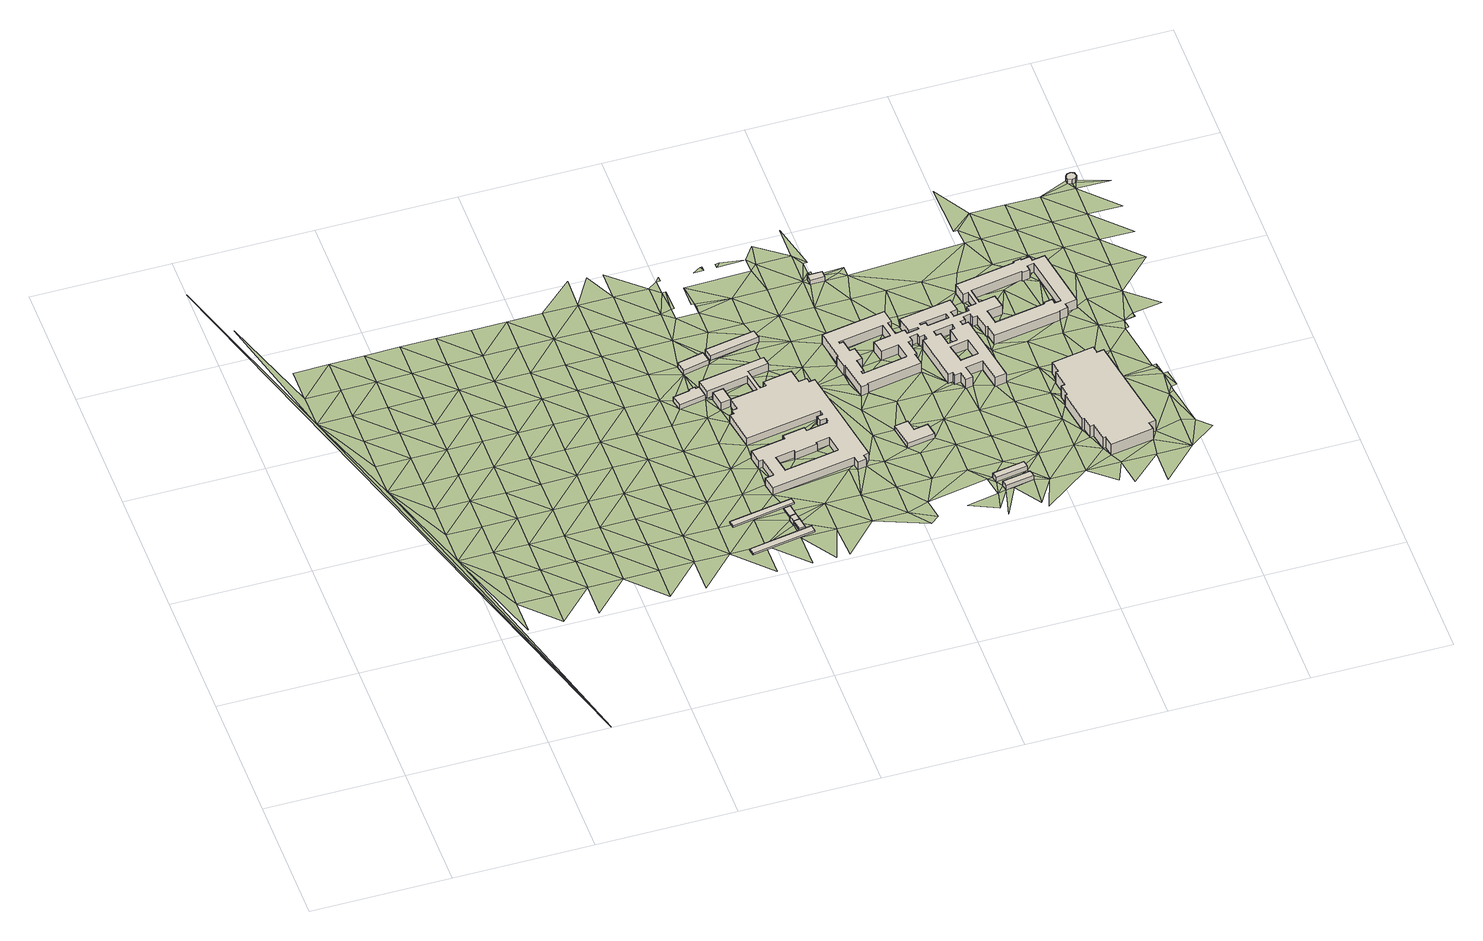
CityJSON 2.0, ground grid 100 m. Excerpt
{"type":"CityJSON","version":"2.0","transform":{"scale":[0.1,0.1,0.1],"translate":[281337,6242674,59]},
"CityObjects":{
"building1":{"type":"Building","attributes":{"osm_address":"Bellville Cape Town","osm_building":"roof","osm_building:levels":"1","osm_layer":"1","footprint":{"type":"Polygon"},"plus_code":"4FRW3J8Q+W2W","ground_height":61.33,"bottom_roof_height":64.13,"roof_height":65.63},"geometry":[{"type":"Solid","lod":"1","boundaries":[[[[0,1,2,3]],[[1,4,5,2]],[[4,6,7,5]],[[6,0,3,7]],[[3,2,5,7]],[[6,4,1,0]]]]}]},
"building2":{"type":"Building","attributes":{"osm_address":"Bellville Cape Town","osm_building":"roof","osm_building:levels":"1","osm_layer":"1","footprint":{"type":"Polygon"},"plus_code":"4FRW3J9Q+22V","ground_height":61.42,"bottom_roof_height":64.22,"roof_height":65.72},"geometry":[{"type":"Solid","lod":"1","boundaries":[[[[8,9,10,11]],[[9,12,13,10]],[[12,14,15,13]],[[14,8,11,15]],[[11,10,13,15]],[[14,12,9,8]]]]}]},
"building3":{"type":"Building","attributes":{"osm_building":"roof","osm_building:levels":"1","osm_layer":"1","footprint":{"type":"Polygon"},"plus_code":"4FRW3J8Q+X4J","ground_height":61.26,"bottom_roof_height":64.06,"roof_height":65.56},"geometry":[{"type":"Solid","lod":"1","boundaries":[[[[16,17,18,19,20]],[[17,21,22,18]],[[21,23,24,25,22]],[[23,16,20,19,25,24]],[[19,18,22,25]],[[23,21,17,16]]]]}]},
"building4":{"type":"Building","attributes":{"osm_building":"guardhouse","osm_building:levels":"1","footprint":{"type":"Polygon"},"plus_code":"4FRW3J9Q+242","ground_height":61.35,"building_height":4.1,"roof_height":65.45},"geometry":[{"type":"Solid","lod":"1","boundaries":[[[[26,27,28,20,29,30]],[[27,31,23,24,20,28]],[[31,32,33,34,24,23]],[[32,26,30,29,34,33]],[[29,20,24,34]],[[32,31,27,26]]]]}]},
"building5":{"type":"Building","attributes":{"osm_address":"Bellville Cape Town","osm_building":"roof","osm_building:levels":"1","osm_layer":"1","footprint":{"type":"Polygon"},"plus_code":"4FRW3J9Q+23Q","ground_height":61.35,"bottom_roof_height":64.15,"roof_height":65.65},"geometry":[{"type":"Solid","lod":"1","boundaries":[[[[35,36,37,38,34]],[[36,39,40,37]],[[39,30,29,41,40]],[[30,35,34,38,41,29]],[[38,37,40,41]],[[30,39,36,35]]]]}]},
"building6":{"type":"Building","attributes":{"osm_address":"Bellville 7530 Cape Town","osm_building":"university","osm_building:levels":"1","footprint":{"type":"Polygon"},"plus_code":"4FRW3J9P+FXG","ground_height":61.29,"building_height":4.1,"roof_height":65.39},"geometry":[{"type":"Solid","lod":"1","boundaries":[[[[42,43,44,45]],[[43,46,47,44]],[[46,48,49,47]],[[48,50,51,49]],[[50,52,53,51]],[[52,54,55,53]],[[54,56,57,55]],[[56,42,45,57]],[[45,44,47,49,51,53,55,57]],[[56,54,52,50,48,46,43,42]]]]}]},
"building7":{"type":"Building","attributes":{"osm_address":"Bellville 7530 Cape Town","osm_building":"yes","osm_building:levels":"1","footprint":{"type":"Polygon"},"plus_code":"4FRW3J9Q+H2G","ground_height":61.46,"building_height":4.1,"roof_height":65.56},"geometry":[{"type":"Solid","lod":"1","boundaries":[[[[58,59,60,61]],[[59,62,63,60]],[[62,64,65,63]],[[64,58,61,65]],[[61,60,63,65]],[[64,62,59,58]]]]}]},
"building8":{"type":"Building","attributes":{"osm_address":"Food Technology Bellville Cape Town","osm_building":"university","osm_building:levels":"2","osm_type":"multipolygon","footprint":{"type":"Polygon"},"plus_code":"4FRW3J9Q+86R","ground_height":61.01,"building_height":6.9,"roof_height":67.91},"geometry":[{"type":"Solid","lod":"1","boundaries":[[[[66,67,68,69]],[[67,70,71,68]],[[70,72,73,71]],[[72,74,75,73]],[[74,76,77,75]],[[76,78,79,77]],[[78,80,81,79]],[[80,82,83,81]],[[82,84,85,83]],[[84,86,87,85]],[[86,88,89,87]],[[88,90,91,89]],[[90,92,93,91]],[[92,94,95,93]],[[94,96,97,95]],[[96,98,99,97]],[[98,100,101,99]],[[100,102,103,101]],[[102,104,105,103]],[[104,106,107,105]],[[106,108,109,107]],[[108,110,111,109]],[[110,112,113,111]],[[112,114,115,113]],[[114,116,117,115]],[[116,118,119,117]],[[118,120,121,119]],[[120,122,123,121]],[[122,124,125,123]],[[124,126,127,125]],[[126,128,129,127]],[[128,130,131,129]],[[130,132,133,131]],[[132,134,135,133]],[[134,136,137,135]],[[136,138,139,137]],[[138,140,141,139]],[[140,142,143,141]],[[142,144,145,143]],[[144,146,147,145]],[[146,148,149,147]],[[148,150,151,149]],[[150,152,153,151]],[[152,154,155,153]],[[154,156,157,155]],[[156,158,159,157]],[[158,160,161,159]],[[160,66,69,161]],[[162,163,164,165]],[[163,166,167,164]],[[166,168,169,167]],[[168,170,171,169]],[[170,172,173,171]],[[172,174,175,173]],[[174,176,177,175]],[[176,162,165,177]],[[69,68,71,73,75,77,79,81,83,85,87,89,91,93,95,97,99,101,103,105,107,109,111,113,115,117,119,121,123,125,127,129,131,133,135,137,139,141,143,145,147,149,151,153,155,157,159,161],[165,164,167,169,171,173,175,177]],[[160,158,156,154,152,150,148,146,144,142,140,138,136,134,132,130,128,126,124,122,120,118,116,114,112,110,108,106,104,102,100,98,96,94,92,90,88,86,84,82,80,78,76,74,72,70,67,66],[176,174,172,170,168,166,163,162]]]]}]},
"building9":{"type":"Building","attributes":{"osm_address":"Bellville 7530 Cape Town","osm_building":"yes","osm_building:levels":"1","footprint":{"type":"Polygon"},"plus_code":"4FRW3J9Q+J52","ground_height":61.39,"building_height":4.1,"roof_height":65.49},"geometry":[{"type":"Solid","lod":"1","boundaries":[[[[178,179,180,181]],[[179,182,183,180]],[[182,184,185,183]],[[184,178,181,185]],[[181,180,183,185]],[[184,182,179,178]]]]}]},
"building10":{"type":"Building","attributes":{"osm_address":"Bellville 7530 Cape Town","osm_building":"university","osm_building:levels":"1","osm_name":"Control Centre","osm_office":"security","footprint":{"type":"Polygon"},"plus_code":"4FRW3J9Q+5GH","ground_height":61.45,"building_height":4.1,"roof_height":65.55},"geometry":[{"type":"Solid","lod":"1","boundaries":[[[[186,187,188,189]],[[187,190,191,188]],[[190,192,193,191]],[[192,194,195,193]],[[194,196,197,195]],[[196,186,189,197]],[[189,188,191,193,195,197]],[[196,194,192,190,187,186]]]]}]},
"building11":{"type":"Building","attributes":{"osm_building":"yes","osm_building:levels":"1","footprint":{"type":"Polygon"},"plus_code":"4FRW3J9Q+QF4","ground_height":61.89,"building_height":4.1,"roof_height":65.99},"geometry":[{"type":"Solid","lod":"1","boundaries":[[[[198,199,200,201]],[[199,202,203,200]],[[202,204,205,203]],[[204,198,201,205]],[[201,200,203,205]],[[204,202,199,198]]]]}]},
"building12":{"type":"Building","attributes":{"osm_address":"Bellville 7530 Cape Town","osm_building":"yes","osm_building:levels":"1","footprint":{"type":"Polygon"},"plus_code":"4FRW3J8Q+XQ2","ground_height":61.28,"building_height":4.1,"roof_height":65.38},"geometry":[{"type":"Solid","lod":"1","boundaries":[[[[206,207,208,209]],[[207,210,211,208]],[[210,212,213,211]],[[212,206,209,213]],[[209,208,211,213]],[[212,210,207,206]]]]}]},
"building13":{"type":"Building","attributes":{"osm_address":"Bellville 7530 Cape Town","osm_building":"yes","osm_building:levels":"1","footprint":{"type":"Polygon"},"plus_code":"4FRW3J8Q+XPQ","ground_height":61.49,"building_height":4.1,"roof_height":65.59},"geometry":[{"type":"Solid","lod":"1","boundaries":[[[[214,215,216,217]],[[215,218,219,216]],[[218,220,221,219]],[[220,214,217,221]],[[217,216,219,221]],[[220,218,215,214]]]]}]},
"building14":{"type":"Building","attributes":{"osm_address":"Richard Sacco Residence Bellville 7530 Cape Town","osm_building":"dormitory","osm_building:levels":"2","osm_residential":"university","osm_type":"multipolygon","footprint":{"type":"Polygon"},"plus_code":"4FRW3J9R+F23","ground_height":62.81,"building_height":6.9,"roof_height":69.71},"geometry":[{"type":"Solid","lod":"1","boundaries":[[[[222,223,224,225]],[[223,226,227,224]],[[226,228,229,227]],[[228,230,231,229]],[[230,232,233,231]],[[232,234,235,233]],[[234,236,237,235]],[[236,238,239,237]],[[238,240,241,239]],[[240,242,243,241]],[[242,244,245,243]],[[244,246,247,245]],[[246,248,249,247]],[[248,250,251,249]],[[250,252,253,251]],[[252,254,255,253]],[[254,256,257,255]],[[256,258,259,257]],[[258,260,261,259]],[[260,262,263,261]],[[262,264,265,263]],[[264,266,267,265]],[[266,268,269,267]],[[268,270,271,269]],[[270,272,273,271]],[[272,274,275,273]],[[274,276,277,275]],[[276,278,279,277]],[[278,280,281,279]],[[280,282,283,281]],[[282,284,285,283]],[[284,286,287,285]],[[286,288,289,287]],[[288,290,291,289]],[[290,292,293,291]],[[292,294,295,293]],[[294,296,297,295]],[[296,298,299,297]],[[298,300,301,299]],[[300,302,303,301]],[[302,304,305,303]],[[304,306,307,305]],[[306,308,309,307]],[[308,310,311,309]],[[310,312,313,311]],[[312,314,315,313]],[[314,316,317,315]],[[316,318,319,317]],[[318,320,321,319]],[[320,322,323,321]],[[322,324,325,323]],[[324,326,327,325]],[[326,328,329,327]],[[328,330,331,329]],[[330,332,333,331]],[[332,334,335,333]],[[334,336,337,335]],[[336,338,339,337]],[[338,340,341,339]],[[340,342,343,341]],[[342,344,345,343]],[[344,346,347,345]],[[346,348,349,347]],[[348,350,351,349]],[[350,352,353,351]],[[352,354,355,353]],[[354,356,357,355]],[[356,358,359,357]],[[358,360,361,359]],[[360,362,363,361]],[[362,364,365,363]],[[364,222,225,365]],[[366,367,368,369]],[[367,370,371,368]],[[370,372,373,371]],[[372,366,369,373]],[[374,375,376,377]],[[375,378,379,376]],[[378,380,381,379]],[[380,382,383,381]],[[382,384,385,383]],[[384,386,387,385]],[[386,388,389,387]],[[388,374,377,389]],[[390,391,392,393]],[[391,394,395,392]],[[394,396,397,395]],[[396,398,399,397]],[[398,400,401,399]],[[400,402,403,401]],[[402,404,405,403]],[[404,406,407,405]],[[406,408,409,407]],[[408,410,411,409]],[[410,412,413,411]],[[412,414,415,413]],[[414,416,417,415]],[[416,418,419,417]],[[418,420,421,419]],[[420,390,393,421]],[[422,423,424,425]],[[423,426,427,424]],[[426,428,429,427]],[[428,430,431,429]],[[430,432,433,431]],[[432,434,435,433]],[[434,436,437,435]],[[436,438,439,437]],[[438,440,441,439]],[[440,442,443,441]],[[442,444,445,443]],[[444,446,447,445]],[[446,448,449,447]],[[448,450,451,449]],[[450,452,453,451]],[[452,422,425,453]],[[454,455,456,457]],[[455,458,459,456]],[[458,460,461,459]],[[460,462,463,461]],[[462,464,465,463]],[[464,454,457,465]],[[225,224,227,229,231,233,235,237,239,241,243,245,247,249,251,253,255,257,259,261,263,265,267,269,271,273,275,277,279,281,283,285,287,289,291,293,295,297,299,301,303,305,307,309,311,313,315,317,319,321,323,325,327,329,331,333,335,337,339,341,343,345,347,349,351,353,355,357,359,361,363,365],[369,368,371,373],[377,376,379,381,383,385,387,389],[393,392,395,397,399,401,403,405,407,409,411,413,415,417,419,421],[425,424,427,429,431,433,435,437,439,441,443,445,447,449,451,453],[457,456,459,461,463,465]],[[364,362,360,358,356,354,352,350,348,346,344,342,340,338,336,334,332,330,328,326,324,322,320,318,316,314,312,310,308,306,304,302,300,298,296,294,292,290,288,286,284,282,280,278,276,274,272,270,268,266,264,262,260,258,256,254,252,250,248,246,244,242,240,238,236,234,232,230,228,226,223,222],[372,370,367,366],[388,386,384,382,380,378,375,374],[420,418,416,414,412,410,408,406,404,402,400,398,396,394,391,390],[452,450,448,446,444,442,440,438,436,434,432,430,428,426,423,422],[464,462,460,458,455,454]]]]}]},
"building15":{"type":"Building","attributes":{"osm_address":"Administration Bellville 7530 Cape Town","osm_building":"university","osm_building:levels":"3","footprint":{"type":"Polygon"},"plus_code":"4FRW3J9R+435","ground_height":62.25,"building_height":9.7,"roof_height":71.95},"geometry":[{"type":"Solid","lod":"1","boundaries":[[[[466,467,468,469]],[[467,470,471,468]],[[470,472,473,471]],[[472,474,475,473]],[[474,476,477,475]],[[476,478,479,477]],[[478,480,481,479]],[[480,482,483,481]],[[482,484,485,483]],[[484,486,487,485]],[[486,488,489,487]],[[488,490,491,489]],[[490,492,493,491]],[[492,494,495,493]],[[494,496,497,495]],[[496,498,499,497]],[[498,500,501,499]],[[500,502,503,501]],[[502,504,505,503]],[[504,466,469,505]],[[469,468,471,473,475,477,479,481,483,485,487,489,491,493,495,497,499,501,503,505]],[[504,502,500,498,496,494,492,490,488,486,484,482,480,478,476,474,472,470,467,466]]]]}]},
"building16":{"type":"Building","attributes":{"osm_building":"bandstand","osm_building:levels":"1","footprint":{"type":"Polygon"},"plus_code":"4FRW3J9R+V82","ground_height":62.95,"building_height":4.1,"roof_height":67.05},"geometry":[{"type":"Solid","lod":"1","boundaries":[[[[506,507,508,509]],[[507,510,511,508]],[[510,512,513,511]],[[512,514,515,513]],[[514,516,517,515]],[[516,518,519,517]],[[518,520,521,519]],[[520,506,509,521]],[[509,508,511,513,515,517,519,521]],[[520,518,516,514,512,510,507,506]]]]}]},
"terrain1":{"type":"TINRelief","geometry":[{"type":"CompositeSurface","lod":"1","boundaries":[[[522,523,524]],[[525,522,524]],[[526,525,524]],[[527,522,525]],[[522,528,529]],[[530,525,526]],[[531,532,526]],[[533,522,527]],[[530,534,525]],[[528,522,535]],[[536,526,532]],[[522,533,537]],[[527,525,538]],[[534,539,525]],[[530,526,540]],[[536,541,526]],[[522,537,535]],[[527,538,533]],[[528,542,543]],[[538,525,539]],[[526,541,540]],[[544,536,532]],[[530,545,534]],[[528,535,542]],[[546,537,533]],[[544,532,547]],[[530,540,545]],[[533,538,546]],[[541,536,548]],[[539,534,549]],[[536,544,548]],[[537,550,535]],[[534,545,549]],[[546,551,537]],[[539,552,538]],[[541,553,540]],[[542,535,550]],[[541,548,554]],[[537,551,550]],[[544,547,555]],[[552,546,538]],[[552,539,549]],[[545,540,553]],[[541,554,553]],[[544,555,548]],[[556,551,546]],[[542,550,557]],[[556,546,552]],[[558,554,548]],[[549,545,559]],[[545,553,560]],[[561,550,551]],[[558,548,555]],[[545,560,559]],[[561,551,556]],[[552,549,562]],[[563,553,554]],[[564,557,550]],[[558,565,554]],[[566,555,567]],[[562,549,559]],[[564,550,561]],[[563,560,553]],[[568,556,552]],[[554,565,563]],[[555,566,558]],[[568,552,562]],[[564,569,557]],[[570,559,560]],[[571,561,556]],[[565,558,572]],[[560,563,570]],[[561,571,564]],[[558,566,572]],[[571,556,568]],[[559,573,562]],[[570,574,559]],[[565,575,563]],[[569,564,576]],[[565,572,577]],[[562,573,568]],[[573,559,574]],[[564,571,576]],[[565,577,575]],[[566,578,572]],[[570,563,579]],[[568,580,571]],[[578,566,581]],[[569,576,582]],[[579,574,570]],[[563,575,579]],[[580,568,573]],[[577,572,583]],[[571,584,576]],[[572,578,583]],[[584,571,580]],[[573,574,585]],[[586,574,579]],[[577,587,575]],[[582,576,588]],[[577,583,589]],[[578,581,590]],[[585,574,586]],[[588,576,584]],[[591,580,573]],[[577,589,587]],[[578,590,583]],[[592,579,575]],[[580,591,584]],[[573,585,591]],[[593,582,588]],[[587,592,575]],[[594,589,583]],[[595,586,579]],[[583,590,594]],[[588,584,596]],[[579,592,595]],[[584,591,597]],[[598,587,589]],[[586,599,585]],[[589,594,598]],[[584,597,596]],[[600,590,601]],[[585,599,591]],[[602,593,588]],[[599,586,595]],[[600,594,590]],[[603,592,587]],[[604,587,598]],[[588,596,602]],[[605,597,591]],[[592,603,595]],[[603,587,604]],[[605,591,599]],[[598,594,606]],[[607,594,600]],[[608,596,597]],[[605,609,597]],[[598,606,604]],[[599,595,610]],[[606,594,607]],[[603,611,595]],[[596,608,602]],[[597,609,608]],[[599,610,605]],[[595,611,610]],[[604,612,603]],[[612,604,606]],[[613,607,600]],[[609,605,614]],[[600,615,616]],[[608,617,602]],[[618,611,603]],[[605,610,614]],[[600,616,613]],[[618,603,612]],[[619,606,607]],[[620,608,609]],[[609,614,620]],[[621,610,611]],[[619,607,613]],[[611,618,622]],[[623,612,606]],[[614,610,621]],[[624,617,608]],[[621,611,622]],[[608,620,625]],[[612,623,618]],[[606,619,623]],[[626,613,616]],[[608,625,624]],[[620,614,627]],[[616,628,629]],[[621,627,614]],[[629,27,616]],[[619,613,630]],[[27,626,616]],[[618,631,622]],[[618,623,632]],[[633,617,624]],[[622,634,621]],[[635,625,620]],[[626,636,613]],[[613,636,630]],[[618,632,631]],[[627,635,620]],[[637,621,634]],[[619,638,623]],[[631,634,622]],[[639,619,630]],[[27,629,640]],[[641,624,625]],[[638,619,639]],[[642,636,626]],[[637,643,621]],[[635,641,625]],[[627,621,643]],[[632,623,644]],[[623,638,645]],[[646,640,629]],[[645,644,623]],[[637,50,48]],[[646,629,647]],[[634,631,56]],[[648,635,627]],[[638,639,649]],[[48,643,637]],[[631,632,650]],[[641,651,624]],[[624,651,652]],[[653,638,649]],[[642,640,654]],[[630,636,654]],[[642,654,636]],[[632,644,650]],[[627,643,648]],[[56,631,655]],[[643,48,46]],[[650,655,631]],[[656,641,635]],[[43,42,46]],[[654,640,646]],[[56,657,42]],[[658,46,42]],[[643,46,658]],[[635,648,656]],[[42,657,658]],[[56,659,657]],[[655,659,56]],[[650,660,655]],[[660,650,661]],[[644,645,662]],[[663,657,659]],[[655,660,664]],[[651,641,665]],[[64,643,658]],[[666,667,668]],[[664,660,669]],[[646,670,671]],[[665,641,656]],[[645,672,662]],[[648,58,656]],[[630,654,673]],[[668,674,666]],[[651,675,676]],[[646,671,654]],[[677,657,663]],[[665,675,651]],[[108,663,678]],[[679,656,58]],[[680,665,656]],[[668,667,681]],[[682,58,64]],[[58,682,679]],[[644,662,683]],[[684,654,671]],[[64,685,682]],[[658,686,64]],[[679,687,656]],[[677,663,108]],[[630,673,688]],[[665,680,689]],[[656,687,680]],[[690,675,665]],[[665,689,690]],[[673,654,684]],[[681,691,668]],[[692,689,693]],[[675,690,694]],[[690,689,692]],[[64,686,685]],[[695,696,94]],[[687,697,680]],[[92,695,94]],[[148,683,662]],[[694,698,699]],[[700,701,691]],[[684,671,702]],[[685,184,682]],[[696,695,703]],[[704,148,705]],[[700,691,681]],[[687,679,706]],[[707,673,684]],[[708,697,709]],[[696,703,710]],[[148,704,711]],[[712,707,684]],[[686,713,685]],[[714,708,715]],[[704,705,716]],[[688,673,707]],[[702,671,717]],[[683,148,711]],[[687,718,697]],[[719,703,695]],[[713,184,685]],[[720,684,702]],[[712,684,720]],[[716,721,704]],[[704,721,722]],[[697,723,709]],[[711,724,683]],[[719,710,703]],[[725,722,721]],[[709,723,708]],[[718,687,706]],[[723,715,708]],[[712,726,727]],[[723,697,718]],[[686,710,728]],[[729,702,717]],[[726,712,730]],[[720,702,731]],[[712,720,730]],[[719,728,710]],[[732,733,719]],[[734,713,686]],[[729,731,702]],[[734,184,713]],[[733,728,719]],[[735,733,736]],[[737,738,739]],[[740,726,730]],[[726,740,735]],[[184,734,706]],[[686,728,734]],[[728,733,735]],[[741,738,737]],[[730,720,742]],[[718,706,743]],[[720,731,742]],[[715,723,744]],[[718,743,723]],[[745,735,740]],[[706,734,743]],[[190,740,730]],[[735,746,728]],[[747,748,749]],[[735,745,344]],[[750,730,742]],[[190,730,750]],[[751,745,740]],[[752,735,344]],[[734,728,753]],[[752,340,735]],[[743,754,723]],[[751,740,190]],[[340,746,735]],[[749,748,755]],[[723,754,744]],[[746,753,728]],[[756,742,731]],[[745,346,344]],[[734,757,743]],[[342,752,344]],[[752,342,340]],[[751,758,745]],[[757,734,753]],[[753,746,759]],[[758,346,745]],[[750,760,190]],[[744,754,761]],[[742,762,750]],[[763,756,731]],[[755,744,761]],[[751,764,758]],[[402,406,404]],[[348,346,758]],[[754,743,765]],[[766,743,757]],[[767,764,768]],[[769,770,771]],[[408,406,772]],[[742,756,762]],[[755,761,773]],[[774,775,776]],[[777,778,771]],[[765,761,754]],[[760,750,762]],[[743,766,765]],[[779,772,406]],[[780,757,753]],[[402,781,406]],[[764,767,782]],[[771,778,783]],[[772,783,778]],[[784,773,761]],[[758,764,785]],[[786,348,758]],[[776,207,774]],[[782,767,760]],[[771,787,769]],[[756,763,788]],[[757,780,766]],[[765,784,761]],[[218,763,774]],[[772,779,783]],[[760,762,782]],[[198,765,766]],[[206,218,774]],[[781,779,406]],[[788,763,218]],[[774,207,206]],[[789,207,790]],[[782,785,764]],[[756,791,762]],[[787,771,783]],[[756,788,791]],[[765,198,204]],[[779,792,783]],[[793,198,766]],[[794,765,204]],[[795,780,753]],[[784,765,796]],[[796,765,794]],[[758,785,786]],[[797,766,780]],[[794,204,798]],[[792,787,783]],[[797,793,766]],[[762,799,782]],[[206,800,218]],[[801,794,798]],[[798,204,802]],[[781,803,779]],[[784,796,804]],[[805,207,789]],[[799,762,791]],[[792,806,787]],[[807,784,804]],[[791,788,808]],[[789,809,805]],[[206,810,800]],[[785,782,811]],[[812,802,793]],[[797,780,795]],[[813,798,802]],[[814,782,799]],[[815,816,786]],[[786,785,817]],[[818,793,797]],[[819,816,815]],[[820,821,822]],[[815,786,817]],[[818,812,793]],[[819,823,824]],[[782,814,811]],[[825,805,809]],[[826,817,785]],[[813,802,812]],[[821,820,827]],[[815,828,819]],[[799,791,829]],[[811,826,785]],[[823,819,828]],[[825,810,805]],[[828,815,817]],[[808,829,791]],[[825,800,810]],[[795,821,830]],[[830,821,827]],[[827,831,832]],[[833,823,834]],[[812,818,813]],[[835,797,795]],[[832,830,827]],[[826,836,817]],[[808,800,829]],[[834,823,828]],[[818,797,835]],[[834,837,833]],[[795,830,838]],[[831,839,832]],[[825,829,800]],[[828,840,834]],[[814,799,841]],[[826,811,842]],[[832,839,843]],[[840,828,844]],[[835,795,838]],[[845,811,814]],[[846,825,847]],[[841,799,829]],[[848,849,850]],[[851,845,814]],[[838,830,852]],[[853,854,855]],[[856,857,858]],[[859,814,841]],[[860,861,845]],[[829,825,862]],[[851,814,859]],[[835,838,852]],[[835,863,818]],[[864,849,848]],[[854,865,866]],[[858,867,856]],[[848,868,869]],[[854,870,855]],[[871,857,856]],[[860,845,851]],[[872,866,865]],[[862,825,846]],[[870,854,866]],[[871,856,867]],[[873,841,829]],[[852,830,874]],[[848,869,864]],[[870,866,875]],[[851,859,876]],[[852,863,835]],[[841,873,859]],[[829,862,873]],[[877,876,878]],[[879,880,881]],[[882,883,884]],[[859,885,876]],[[879,877,880]],[[877,878,886]],[[862,846,887]],[[888,883,882]],[[859,873,885]],[[880,877,889]],[[890,891,880]],[[892,863,852]],[[818,863,893]],[[878,876,894]],[[846,895,896]],[[892,852,874]],[[877,886,897]],[[874,883,898]],[[880,889,890]],[[862,899,873]],[[897,889,877]],[[502,887,846]],[[898,883,888]],[[894,886,878]],[[846,896,502]],[[886,900,897]],[[862,901,899]],[[862,887,901]],[[889,897,902]],[[874,898,903]],[[897,900,904]],[[876,885,894]],[[905,873,899]],[[892,874,903]],[[905,885,873]],[[901,906,899]],[[898,907,903]],[[901,887,908]],[[886,909,900]],[[863,892,910]],[[911,887,502]],[[912,885,905]],[[913,903,907]],[[905,914,912]],[[885,912,915]],[[886,894,909]],[[885,915,916]],[[885,916,894]],[[917,918,919]],[[916,920,894]],[[896,921,922]],[[923,924,925]],[[916,926,920]],[[910,893,863]],[[502,896,927]],[[919,928,917]],[[929,910,892]],[[894,920,930]],[[924,931,925]],[[930,909,894]],[[909,932,900]],[[927,896,922]],[[924,917,931]],[[919,933,928]],[[931,917,928]],[[931,934,925]],[[929,893,910]],[[929,892,935]],[[936,909,930]],[[920,937,930]],[[938,931,928]],[[939,922,940]],[[909,936,932]],[[938,928,933]],[[941,942,927]],[[922,939,927]],[[943,944,893]],[[943,893,929]],[[936,930,937]],[[945,931,938]],[[931,945,934]],[[946,944,947]],[[927,939,941]],[[946,947,948]],[[929,935,949]],[[943,947,944]],[[950,951,937]],[[951,941,952]],[[953,932,936]],[[954,945,938]],[[943,929,955]],[[932,953,956]],[[957,954,938]],[[929,949,955]],[[937,958,936]],[[959,957,960]],[[961,937,951]],[[962,941,939]],[[945,954,963]],[[951,952,961]],[[941,964,952]],[[954,957,959]],[[953,936,958]],[[963,965,966]],[[949,967,955]],[[963,954,965]],[[968,967,969]],[[954,959,965]],[[964,941,962]],[[958,937,961]],[[970,947,943]],[[971,972,953]],[[955,967,968]],[[955,970,943]],[[953,958,971]],[[939,973,962]],[[961,952,974]],[[975,968,976]],[[968,975,955]],[[977,952,964]],[[962,973,964]],[[978,973,939]],[[974,952,979]],[[971,958,980]],[[977,979,952]],[[981,947,970]],[[958,961,982]],[[964,973,983]],[[961,974,982]],[[971,984,975]],[[964,983,985]],[[971,980,984]],[[977,964,985]],[[955,975,986]],[[980,958,987]],[[986,970,955]],[[988,974,979]],[[982,987,958]],[[989,977,985]],[[990,979,977]],[[990,988,979]],[[977,989,991]],[[984,986,975]],[[987,982,992]],[[993,981,970]],[[980,994,984]],[[987,994,980]],[[970,986,993]],[[995,996,987]],[[997,987,996]],[[994,987,997]],[[996,995,997]],[[986,984,998]],[[999,981,993]],[[994,998,984]],[[1000,993,986]],[[994,997,1001]],[[998,1000,986]],[[999,993,1002]],[[1000,1002,993]],[[998,994,1003]],[[998,1003,1000]],[[1002,1004,999]],[[999,512,510]],[[999,1004,512]],[[1005,1002,1000]],[[512,1004,514]],[[514,1004,516]],[[1006,1004,1002]],[[1004,1007,516]],[[518,516,1007]]]}]}
},
"vertices":[
[3267,1319,51],[2810,1242,51],[2810,1242,66],[3267,1319,66],[2818,1194,51],[2818,1194,66],[3275,1271,51],[3275,1271,66],
[2763,1523,52],[2771,1477,52],[2771,1477,67],[2763,1523,67],[3225,1557,52],[3225,1557,67],[3218,1599,52],[3218,1599,67],
[3168,1398,51],[3182,1317,51],[3182,1317,66],[3168,1398,66],[3168,1398,65],[3225,1324,51],[3225,1324,66],[3212,1405,51],[3212,1405,65],[3212,1405,66],
[3159,1450,23],[3168,1398,23],[3168,1398,52],[3159,1450,65],[3159,1450,52],[3212,1405,23],[3203,1458,23],[3203,1458,51],[3203,1458,65],
[3203,1458,52],[3190,1538,52],[3190,1538,67],[3203,1458,67],[3144,1532,52],[3144,1532,67],[3159,1450,67],
[2957,2777,23],[2934,2773,23],[2934,2773,64],[2957,2777,64],[2933,2785,23],[2933,2785,64],[2887,2777,23],[2887,2777,64],[2888,2765,23],[2888,2765,64],[2764,2741,23],[2764,2741,64],[2782,2658,23],[2782,2658,64],[2972,2693,23],[2972,2693,64],
[3079,3070,24],[2891,3031,24],[2891,3031,66],[3079,3070,66],[2907,2952,24],[2907,2952,66],[3095,2991,24],[3095,2991,66],
[3106,1812,20],[3123,1712,20],[3123,1712,89],[3106,1812,89],[3725,1811,20],[3725,1811,89],[3733,1761,20],[3733,1761,89],[3799,1772,20],[3799,1772,89],[3792,1812,20],[3792,1812,89],[3832,1819,20],[3832,1819,89],[3702,2581,20],[3702,2581,89],[3660,2574,20],[3660,2574,89],[3654,2608,20],[3654,2608,89],[3595,2598,20],[3595,2598,89],[3576,2703,20],[3576,2703,89],[3370,2667,20],[3370,2667,89],[3377,2629,20],[3377,2629,89],[3332,2621,20],[3332,2621,89],[3303,2791,20],[3303,2791,89],[3453,2817,20],[3453,2817,89],[3442,2883,20],[3442,2883,89],[2967,2801,20],[2967,2801,89],[2984,2700,20],[2984,2700,89],[3287,2752,20],[3287,2752,89],[3311,2613,20],[3311,2613,89],[3115,2580,20],[3115,2580,89],[3096,2690,20],[3096,2690,89],[3019,2677,20],[3019,2677,89],[3038,2566,20],[3038,2566,89],[3113,2579,20],[3113,2579,89],[3129,2486,20],[3129,2486,89],[3090,2480,20],[3090,2480,89],[3095,2448,20],[3095,2448,89],[3062,2442,20],[3062,2442,89],[3103,2202,20],[3103,2202,89],[3645,2293,20],[3645,2293,89],[3651,2257,20],[3651,2257,89],[3609,2250,20],[3609,2250,89],[3617,2206,20],[3617,2206,89],[3662,2214,20],[3662,2214,89],[3666,2190,20],[3666,2190,89],[3656,2188,20],[3656,2188,89],[3658,2176,20],[3658,2176,89],[3503,2149,20],[3503,2149,89],[3498,2179,20],[3498,2179,89],[3337,2151,20],[3337,2151,89],[3342,2122,20],[3342,2122,89],[3093,2080,20],[3093,2080,89],[3111,1973,20],[3111,1973,89],[3141,1979,20],[3141,1979,89],[3167,1824,20],[3167,1824,89],[3530,2021,20],[3624,2038,20],[3624,2038,89],[3530,2021,89],[3646,1911,20],[3646,1911,89],[3254,1843,20],[3254,1843,89],[3232,1973,20],[3232,1973,89],[3367,1996,20],[3367,1996,89],[3369,1979,20],[3369,1979,89],[3532,2007,20],[3532,2007,89],
[3464,3158,22],[3103,3094,22],[3103,3094,65],[3464,3158,65],[3115,3027,22],[3115,3027,65],[3476,3092,22],[3476,3092,65],
[4177,2046,24],[4081,2030,24],[4081,2030,65],[4177,2046,65],[4112,1847,24],[4112,1847,65],[4310,1879,24],[4310,1879,65],[4293,1976,24],[4293,1976,65],[4192,1959,24],[4192,1959,65],
[3963,3483,29],[4066,3486,29],[4066,3486,70],[3963,3483,70],[4065,3538,29],[4065,3538,70],[3961,3535,29],[3961,3535,70],
[4604,1321,23],[4614,1272,23],[4614,1272,64],[4604,1321,64],[4817,1308,23],[4817,1308,64],[4807,1354,23],[4807,1354,64],
[4794,1450,23],[4564,1410,23],[4564,1410,66],[4794,1450,66],[4572,1363,23],[4572,1363,66],[4802,1401,23],[4802,1401,66],
[4515,2732,22],[4522,2694,22],[4522,2694,107],[4515,2732,107],[4491,2689,22],[4491,2689,107],[4553,2335,22],[4553,2335,107],[4587,2341,22],[4587,2341,107],[4592,2312,22],[4592,2312,107],[4638,2320,22],[4638,2320,107],[4650,2253,22],[4650,2253,107],[4703,2262,22],[4703,2262,107],[4686,2361,22],[4686,2361,107],[4812,2383,22],[4812,2383,107],[4842,2208,22],[4842,2208,107],[4923,2222,22],[4923,2222,107],[4832,2755,22],[4832,2755,107],[4788,2747,22],[4788,2747,107],[4783,2777,22],[4783,2777,107],[4818,2783,22],[4818,2783,107],[4813,2811,22],[4813,2811,107],[4867,2820,22],[4867,2820,107],[4873,2786,22],[4873,2786,107],[4907,2792,22],[4907,2792,107],[4926,2674,22],[4926,2674,107],[4942,2676,22],[4942,2676,107],[4957,2581,22],[4957,2581,107],[5438,2659,22],[5438,2659,107],[5440,2667,22],[5440,2667,107],[5501,2677,22],[5501,2677,107],[5495,2715,22],[5495,2715,107],[5581,2729,22],[5581,2729,107],[5505,3185,22],[5505,3185,107],[5413,3170,22],[5413,3170,107],[5407,3207,22],[5407,3207,107],[5347,3197,22],[5347,3197,107],[5346,3207,22],[5346,3207,107],[5290,3198,22],[5290,3198,107],[5292,3186,22],[5292,3186,107],[4861,3113,22],[4861,3113,107],[4879,3010,22],[4879,3010,107],[4918,3017,22],[4918,3017,107],[4937,2904,22],[4937,2904,107],[4865,2891,22],[4865,2891,107],[4871,2857,22],[4871,2857,107],[4757,2837,22],[4757,2837,107],[4750,2879,22],[4750,2879,107],[4798,2888,22],[4798,2888,107],[4781,2988,22],[4781,2988,107],[4409,2925,22],[4409,2925,107],[4430,2802,22],[4430,2802,107],[4498,2813,22],[4498,2813,107],[4500,2798,22],[4500,2798,107],[4412,2783,22],[4412,2783,107],[4406,2817,22],[4406,2817,107],[4337,2805,22],[4337,2805,107],[4319,2915,22],[4319,2915,107],[4348,2920,22],[4348,2920,107],[4331,3023,22],[4331,3023,107],[3872,2945,22],[3872,2945,107],[3910,2720,22],[3910,2720,107],[3899,2718,22],[3899,2718,107],[3916,2623,22],[3916,2623,107],[3930,2626,22],[3930,2626,107],[3968,2403,22],[3968,2403,107],[4020,2412,22],[4020,2412,107],[4018,2419,22],[4018,2419,107],[4417,2489,22],[4417,2489,107],[4401,2581,22],[4401,2581,107],[4416,2583,22],[4416,2583,107],[4394,2703,22],[4394,2703,107],[4424,2709,22],[4424,2709,107],[4418,2745,22],[4418,2745,107],[4476,2755,22],[4476,2755,107],[4481,2725,22],[4481,2725,107],[4777,2598,22],[4804,2458,22],[4804,2458,107],[4777,2598,107],[4674,2434,22],[4674,2434,107],[4647,2574,22],[4647,2574,107],[4722,2767,22],[4729,2728,22],[4729,2728,107],[4722,2767,107],[4693,2722,22],[4693,2722,107],[4711,2621,22],[4711,2621,107],[4643,2609,22],[4643,2609,107],[4625,2712,22],[4625,2712,107],[4591,2706,22],[4591,2706,107],[4585,2743,22],[4585,2743,107],[4280,2903,22],[4299,2796,22],[4299,2796,107],[4280,2903,107],[4177,2775,22],[4177,2775,107],[4195,2674,22],[4195,2674,107],[4321,2696,22],[4321,2696,107],[4342,2578,22],[4342,2578,107],[4016,2520,22],[4016,2520,107],[4012,2540,22],[4012,2540,107],[4033,2544,22],[4033,2544,107],[4016,2644,22],[4016,2644,107],[4057,2652,22],[4057,2652,107],[4039,2756,22],[4039,2756,107],[4002,2749,22],[4002,2749,107],[3986,2839,22],[3986,2839,107],[3959,2834,22],[3959,2834,107],[3957,2846,22],[3957,2846,107],[5412,3136,22],[5478,2754,22],[5478,2754,107],[5412,3136,107],[5433,2747,22],[5433,2747,107],[5427,2784,22],[5427,2784,107],[5364,2773,22],[5364,2773,107],[5366,2761,22],[5366,2761,107],[5002,2698,22],[5002,2698,107],[4982,2812,22],[4982,2812,107],[5092,2831,22],[5092,2831,107],[5075,2931,22],[5075,2931,107],[4959,2911,22],[4959,2911,107],[4939,3027,22],[4939,3027,107],[5313,3091,22],[5313,3091,107],[5314,3080,22],[5314,3080,107],[5370,3090,22],[5370,3090,107],[5364,3128,22],[5364,3128,107],[4524,2831,22],[4522,2842,22],[4522,2842,107],[4524,2831,107],[4713,2873,22],[4713,2873,107],[4720,2834,22],[4720,2834,107],[4567,2809,22],[4567,2809,107],[4562,2837,22],[4562,2837,107],
[5675,1472,27],[5725,1481,27],[5725,1481,130],[5675,1472,130],[5600,2212,27],[5600,2212,130],[5551,2204,27],[5551,2204,130],[5541,2258,27],[5541,2258,130],[5237,2205,27],[5237,2205,130],[5252,2116,27],[5252,2116,130],[5232,2113,27],[5232,2113,130],[5254,1984,27],[5254,1984,130],[5227,1978,27],[5227,1978,130],[5241,1891,27],[5241,1891,130],[5227,1889,27],[5227,1889,130],[5266,1641,27],[5266,1641,130],[5279,1643,27],[5279,1643,130],[5294,1560,27],[5294,1560,130],[5321,1565,27],[5321,1565,130],[5343,1435,27],[5343,1435,130],[5363,1438,27],[5363,1438,130],[5377,1360,27],[5377,1360,130],[5685,1413,27],[5685,1413,130],
[5915,3890,40],[5889,3885,40],[5889,3885,80],[5915,3890,80],[5874,3862,40],[5874,3862,80],[5880,3835,40],[5880,3835,80],[5906,3822,40],[5906,3822,80],[5933,3829,40],[5933,3829,80],[5945,3849,40],[5945,3849,80],[5938,3880,40],[5938,3880,80],
[446,3276,20],[3,4695,10],[1438,2,16],[695,2526,26],[943,1777,23],[695,2776,24],[446,3525,19],[198,4275,15],[943,2027,24],[1192,1028,18],[1192,1278,20],[695,3026,23],[943,2277,25],[695,3525,19],[1192,1528,22],[695,3276,21],[943,2776,25],[943,2526,26],[1192,2027,24],[1192,1777,23],[695,3775,22],[446,3775,19],[1441,1278,20],[1192,2277,26],[943,3026,25],[1441,1028,17],[1441,1528,22],[1192,2526,27],[943,3525,22],[943,3276,23],[1192,2776,27],[1441,2027,25],[1441,1777,23],[1689,1278,20],[1192,3026,27],[943,3775,27],[1689,1528,23],[1441,2526,27],[1441,2277,26],[1192,3276,27],[1441,2776,28],[1689,2027,27],[1192,3525,26],[1689,1777,25],[1938,1278,21],[1689,1028,18],[1441,3026,30],[1192,3775,32],[1689,2277,28],[1441,3276,30],[1938,1528,24],[1689,2776,29],[1689,2526,29],[1938,2027,29],[1441,3525,30],[1938,1777,26],[2186,1278,23],[1938,2277,30],[1689,3026,30],[2186,1028,21],[1441,3775,32],[2186,1528,25],[1689,3276,31],[1938,2776,31],[1938,2526,31],[2186,2027,28],[1689,3525,32],[2186,1777,27],[2435,1278,25],[1938,3026,32],[2186,2277,29],[1689,3775,33],[2435,1528,27],[2186,2526,30],[1938,3525,33],[1938,3276,33],[2435,1777,27],[2186,2776,30],[2683,1278,24],[2435,1028,22],[1938,3775,35],[2435,2277,28],[2435,2027,28],[2186,3026,31],[2683,1777,26],[2683,1528,25],[2186,3525,34],[2186,3276,33],[2435,2776,29],[2435,2526,28],[2683,2027,26],[2932,1528,24],[2435,3026,29],[2932,1028,22],[2932,1278,23],[2186,3775,34],[2683,2277,25],[2932,1777,24],[2435,3276,31],[2683,2776,25],[2683,2526,25],[2932,2027,22],[2435,3775,33],[2435,3525,32],[3159,1450,24],[2683,3026,26],[3180,1028,22],[3180,1278,23],[3123,1712,23],[2932,2526,22],[2932,2277,22],[2440,4005,35],[2782,2658,25],[2683,3276,28],[3180,1528,24],[2764,2741,25],[3111,1973,22],[3106,1812,23],[3212,1405,24],[2683,3525,30],[3203,1458,24],[2907,2952,25],[3103,2202,21],[3093,2080,22],[3429,1278,21],[3347,1028,20],[2891,3031,25],[3167,1824,23],[3062,2442,21],[2683,3775,32],[2569,3999,33],[3141,1979,22],[3429,1528,22],[3038,2566,22],[2932,3276,27],[2984,2700,23],[2967,2801,23],[3019,2677,23],[3090,2480,21],[3095,2448,21],[3337,2151,21],[3096,2690,23],[3113,2579,21],[2932,3525,30],[3232,1973,22],[3254,1843,23],[3369,1979,21],[3129,2486,21],[3446,1033,20],[3678,1278,20],[3342,2122,21],[3678,1777,22],[3367,1996,21],[2932,3775,31],[2681,3990,33],[3287,2752,23],[3115,2580,21],[3103,3094,24],[3016,3459,30],[3646,1911,22],[3115,3027,24],[3645,2293,21],[3678,1528,22],[3180,3026,24],[3442,2883,21],[3180,3276,26],[3725,1811,22],[3013,3549,30],[3001,3715,31],[3532,2007,21],[3030,3714,31],[3035,3550,30],[2999,3822,31],[3370,2667,21],[3303,2791,23],[3178,3462,29],[3025,3822,31],[3025,3856,31],[3624,2038,22],[3530,2021,21],[3926,1278,21],[3429,2776,21],[3617,2206,21],[3503,2149,21],[3464,3158,25],[3733,1761,22],[3177,3552,29],[3180,3525,29],[3453,2817,21],[3609,2250,21],[3799,1772,22],[3429,3026,22],[3156,3552,29],[3155,3714,30],[3658,2176,21],[4048,1133,19],[3429,3276,25],[3576,2703,22],[3926,1528,22],[3656,2188,21],[3662,2214,21],[3429,3525,28],[3651,2257,21],[3666,2190,21],[3832,1819,23],[3792,1812,22],[3678,2776,22],[4108,1181,22],[3926,1777,23],[4082,1330,22],[3595,2598,21],[3654,2608,21],[3678,3026,23],[3702,2581,21],[3660,2574,21],[3332,3829,29],[3318,3862,29],[3261,3827,30],[3926,2027,23],[3331,3862,29],[4175,1528,23],[3678,3276,25],[3630,3727,29],[3926,2277,22],[3899,2718,24],[3422,3858,29],[3422,3828,29],[3450,3861,29],[4175,1777,24],[4081,2030,25],[3926,2526,22],[3872,2945,24],[3678,3525,28],[3628,3832,29],[4423,1528,23],[3926,3026,24],[4175,2277,24],[3910,2720,24],[4310,1879,25],[3678,3775,29],[4423,1777,25],[4525,1407,23],[4177,2046,25],[3926,3525,29],[3926,3276,26],[4293,1976,25],[4192,1959,25],[3957,2846,24],[3959,2834,24],[3986,2839,24],[4057,2652,25],[3703,3940,30],[4551,1257,23],[4325,1217,22],[4523,1129,20],[4002,2749,24],[4039,2756,24],[4195,2674,25],[4175,3026,26],[4342,2578,25],[4423,2027,26],[4175,2776,25],[3926,3775,30],[4423,2277,26],[4417,2489,25],[4280,2903,26],[4564,1410,25],[4672,1278,23],[4560,1057,20],[4672,1528,25],[4177,2775,25],[4066,3486,30],[3982,3592,29],[4331,3023,28],[3978,3684,30],[4175,3276,28],[4006,3554,29],[4672,1777,27],[4802,1401,24],[4005,3593,29],[4065,3538,30],[4321,2696,26],[4008,3686,30],[4817,1308,24],[4299,2796,26],[3926,4025,30],[4794,1450,25],[4802,1091,21],[4807,1354,24],[4650,2253,29],[4175,3525,30],[4223,3563,30],[4672,2027,29],[4423,2526,25],[4401,2581,25],[4553,2335,29],[4226,3488,30],[4416,2583,25],[4337,2805,26],[4348,2920,28],[4319,2915,28],[4424,2709,26],[4394,2703,26],[4920,1278,24],[4592,2312,29],[4406,2817,26],[4491,2689,26],[4920,1528,26],[4409,2925,28],[4412,2783,26],[4430,2802,26],[4418,2745,26],[4481,2725,26],[4423,3276,29],[4587,2341,29],[4476,2755,26],[4423,3026,28],[4500,2798,26],[4515,2732,26],[4920,1777,29],[4638,2320,29],[4498,2813,26],[4522,2694,26],[4703,2262,29],[5169,1278,26],[4840,1043,21],[4562,2837,31],[4522,2842,26],[4524,2831,26],[4842,2208,32],[4672,3026,32],[4591,2706,31],[4625,2712,31],[4585,2743,31],[4672,2526,29],[4647,2574,29],[4674,2434,29],[4920,2027,31],[4812,2383,32],[4686,2361,29],[5169,1528,28],[4672,3276,33],[4713,2873,31],[4643,2609,29],[4693,2722,31],[4804,2458,33],[4567,2809,31],[4720,2834,31],[4722,2767,31],[4777,2598,29],[4711,2621,29],[5169,1777,31],[4781,2988,32],[4729,2728,31],[4923,2222,32],[4832,2755,35],[4920,2277,32],[4788,2747,31],[4818,2783,35],[4783,2777,31],[4757,2837,31],[4798,2888,35],[4750,2879,31],[5169,2027,33],[4920,2526,33],[5343,1435,30],[4871,2857,35],[4873,2786,35],[4867,2820,35],[4813,2811,35],[4861,3113,35],[5055,3522,41],[5169,2277,35],[5355,1128,25],[5418,1278,27],[4926,2674,35],[4865,2891,35],[5266,1641,28],[4957,2581,33],[5294,1560,30],[4907,2792,35],[4879,3010,35],[4942,2676,35],[5227,1889,31],[5279,1643,28],[4937,2904,35],[5321,1565,30],[5169,2526,36],[4920,3276,36],[5363,1438,30],[5227,1978,33],[4918,3017,35],[5241,1891,31],[5254,1984,33],[5232,2113,33],[5092,2831,38],[4982,2812,35],[5002,2698,35],[5237,2205,35],[5452,1079,25],[5666,1278,26],[4959,2911,35],[5075,2931,39],[4939,3027,35],[5252,2116,33],[5685,1413,28],[5169,2776,38],[5169,3276,40],[5418,2277,37],[5169,3026,39],[5438,2659,42],[5366,2761,42],[5313,3091,43],[5292,3186,40],[5418,2526,40],[5541,2258,37],[5364,2773,42],[5915,1278,27],[5666,1028,25],[5725,1481,28],[5675,1472,28],[5169,3525,41],[5050,3648,41],[5314,3080,43],[5022,3647,38],[5169,3775,40],[5008,4045,35],[5290,3198,40],[5551,2204,35],[5600,2212,35],[5666,2027,34],[5501,2677,42],[5418,3026,43],[5418,3276,44],[5440,2667,42],[5427,2784,42],[5666,2526,39],[5478,2754,42],[5433,2747,42],[5666,2277,35],[5915,1528,29],[5370,3090,43],[5915,1777,31],[5412,3136,43],[5364,3128,43],[5346,3207,44],[5407,3207,44],[5347,3197,44],[5418,3525,44],[5581,2729,41],[5495,2715,42],[6008,1500,29],[5890,2060,33],[5505,3185,44],[5413,3170,44],[5938,1967,33],[6101,1410,30],[5915,2027,33],[5666,2776,41],[5418,3775,42],[5826,2439,38],[5957,1800,31],[5666,3026,42],[5950,1841,31],[5666,3276,42],[5840,2511,38],[5921,2065,33],[5991,1848,31],[5932,1999,33],[5970,1972,33],[5851,2444,38],[5666,3525,42],[5915,2776,39],[5924,2525,38],[5915,2526,38],[5918,2560,38],[5915,3026,40],[5666,3775,40],[5915,3276,40],[6132,2597,36],[5915,3525,41],[6163,3026,37],[5915,3775,40],[6163,3276,38],[6163,3525,39],[6163,3775,38]
]}
